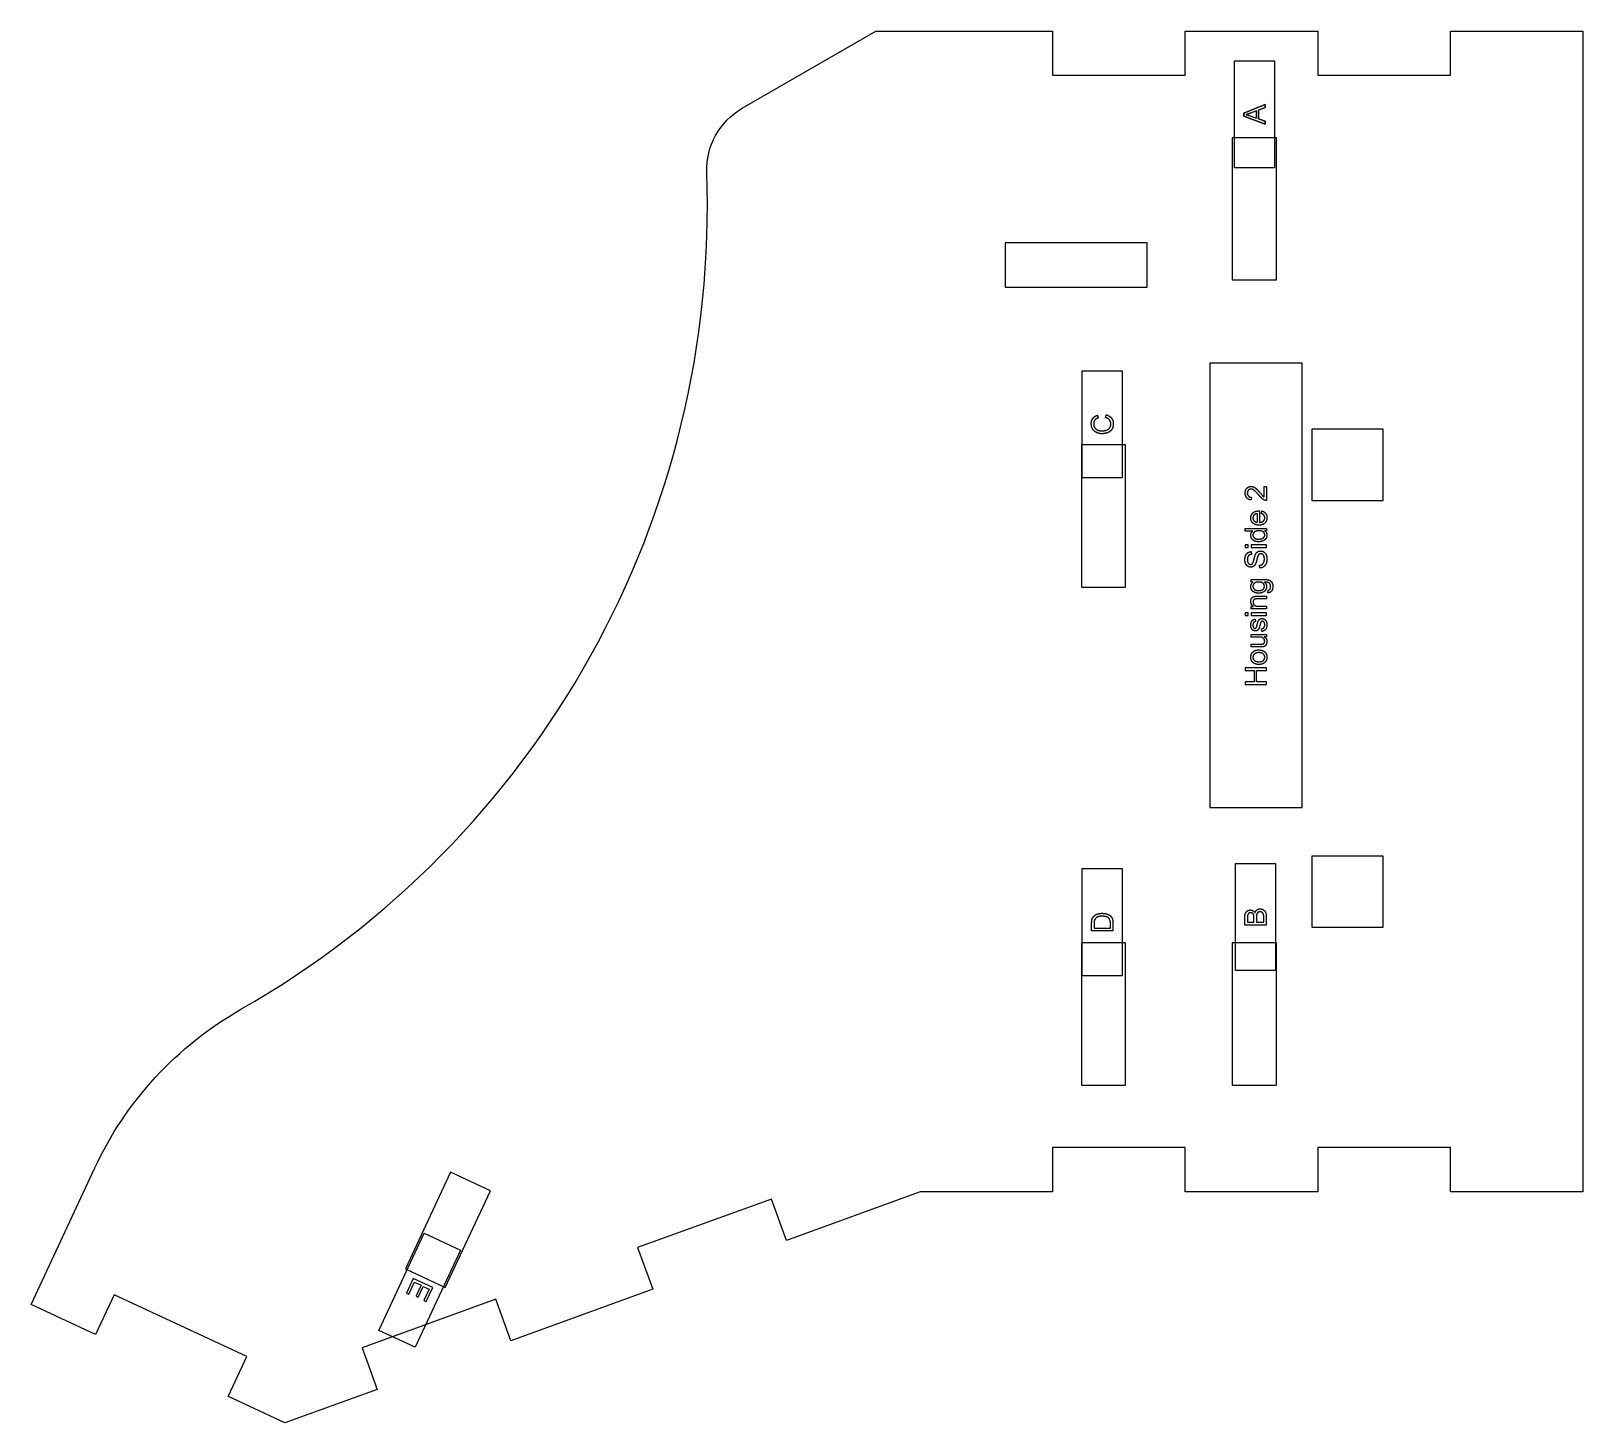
# Model space of a CAD drawing. Header units: millimetres. Extents: x -587 to -368, y -153 to 43.
import ezdxf

# ---------------------------------------------------------------- set-up
doc = ezdxf.new("R2010")
doc.units = ezdxf.units.MM
doc.layers.get('0').update_dxf_attribs({"linetype": 'CONTINUOUS'})

msp = doc.modelspace()

# ---------------------------------------------------------------- linework, layer by layer
for p, q in [((-416.14, 31.29), (-413.14, 32.51)), ((-416.14, 30.86), (-416.14, 31.29)), ((-413.14, 29.71), (-416.14, 30.86)), ((-415.25, 30.9), (-414.37, 30.57)), ((-415.25, 30.9), (-414.37, 30.57)), ((-414.37, 31.59), (-415.2, 31.28)), ((-414.37, 31.59), (-415.2, 31.28)), ((-414.37, 30.57), (-414.37, 31.59)), ((-414.37, 30.57), (-414.37, 31.59)), ((-413.14, 32.06), (-414.05, 31.71)), ((-414.05, 31.71), (-414.05, 30.46)), ((-413.14, 32.51), (-413.14, 32.06)), ((-414.05, 30.46), (-413.14, 30.13)), ((-413.14, 30.13), (-413.14, 29.71)), ((-436.71, -11.2), (-436.62, -11.59)), ((-435.58, -11.54), (-435.48, -11.15)), ((-413.29, -21.2), (-412.93, -21.2)), ((-413.29, -22.67), (-413.29, -21.2)), ((-412.93, -21.2), (-412.93, -23.18)), ((-415.04, -22.74), (-415.08, -23.11)), ((-414.23, -26.25), (-414.23, -25.04)), ((-413.92, -24.65), (-413.92, -26.27)), ((-413.63, -25.04), (-413.58, -24.66)), ((-415.93, -27.48), (-415.93, -27.11)), ((-415.93, -27.11), (-412.93, -27.11)), ((-414.86, -27.48), (-415.93, -27.48)), ((-412.93, -27.45), (-413.21, -27.45)), ((-412.93, -27.11), (-412.93, -27.45)), ((-415.09, -30.38), (-415.06, -30.76)), ((-413.9, -32.68), (-413.93, -32.3)), ((-415.11, -34.65), (-415.11, -34.31)), ((-415.11, -34.31), (-413.23, -34.31)), ((-414.84, -34.65), (-415.11, -34.65)), ((-414.27, -36.65), (-412.93, -36.65)), ((-412.93, -37.02), (-414.25, -37.02)), ((-412.93, -36.65), (-412.93, -37.02)), ((-412.75, -36.15), (-412.7, -35.79)), ((-415.11, -38.41), (-415.11, -38.08)), ((-415.11, -38.08), (-414.8, -38.08)), ((-412.93, -38.41), (-415.11, -38.41)), ((-414.12, -38.05), (-412.93, -38.05)), ((-412.93, -38.05), (-412.93, -38.41)), ((-414.54, -39.86), (-414.5, -40.22)), ((-413.58, -41.59), (-413.64, -41.22)), ((-415.11, -42.39), (-415.11, -42.02)), ((-415.11, -42.02), (-412.93, -42.02)), ((-413.94, -42.39), (-415.11, -42.39)), ((-415.11, -43.78), (-415.11, -43.41)), ((-415.11, -43.41), (-413.9, -43.41)), ((-412.93, -42.35), (-413.25, -42.35)), ((-412.93, -42.02), (-412.93, -42.35)), ((-413.76, -43.78), (-415.11, -43.78)), ((-437.53, -83.71), (-437.53, -82.67)), ((-437.18, -82.68), (-437.18, -83.31)), ((-434.89, -83.31), (-434.89, -82.67)), ((-434.53, -82.63), (-434.53, -83.71)), ((-415.98, -82.88), (-415.98, -81.75)), ((-412.98, -82.88), (-415.98, -82.88)), ((-415.62, -81.88), (-415.62, -82.48)), ((-415.62, -82.48), (-414.72, -82.48)), ((-414.72, -82.48), (-414.72, -81.83)), ((-414.36, -81.79), (-414.36, -82.48)), ((-414.36, -82.48), (-413.33, -82.48)), ((-413.33, -82.48), (-413.33, -81.73)), ((-412.98, -81.73), (-412.98, -82.88)), ((-434.53, -83.71), (-437.53, -83.71)), ((-437.18, -83.31), (-434.89, -83.31))]:
    msp.add_line(p, q)
msp.add_lwpolyline([(-574.97, -134.85), (-577.59, -140.47), (-586.65, -136.24), (-577.69, -117.03, -0.155257), (-557.15, -94.73, 0.279167), (-491.64, 22.94, -0.277754), (-486.65, 31.96), (-467.85, 42.82), (-443.01, 42.82), (-443.01, 36.62), (-424.37, 36.62), (-424.37, 42.82), (-405.73, 42.82), (-405.73, 36.62), (-387.09, 36.62), (-387.09, 42.82), (-368.45, 42.82), (-368.45, -120.38), (-387.09, -120.38), (-387.09, -114.18), (-405.73, -114.18), (-405.73, -120.38), (-424.37, -120.38), (-424.37, -114.18), (-443.01, -114.18), (-443.01, -120.38), (-461.65, -120.38), (-480.44, -127.22), (-482.56, -121.4), (-501.36, -128.24), (-499.24, -134.06), (-519.19, -141.33), (-521.31, -135.5), (-540.11, -142.34), (-537.99, -148.17), (-550.96, -152.89), (-558.9, -149.18), (-558.93, -149.17), (-556.31, -143.55)], format="xyb", close=True)
for points in [[(-411.84, 38.64), (-411.84, 23.58), (-417.44, 23.58), (-417.44, 38.64)], [(-411.84, 38.64), (-411.84, 23.58), (-417.44, 23.58), (-417.44, 38.64)], [(-416.14, 30.86), (-413.14, 29.71), (-413.14, 30.13), (-414.05, 30.46), (-414.05, 31.71), (-413.14, 32.06), (-413.14, 32.51), (-416.14, 31.29)], [(-411.55, 27.82), (-417.75, 27.82), (-417.75, 7.82), (-411.55, 7.82)], [(-429.7, 6.82), (-429.7, 13.02), (-449.7, 13.02), (-449.7, 6.82)], [(-407.95, -66.37), (-407.95, -3.9), (-420.91, -3.9), (-420.91, -66.37)], [(-433.23, -4.94), (-433.23, -20.01), (-438.84, -20.01), (-438.84, -4.94)], [(-396.55, -23.18), (-396.55, -13.18), (-406.55, -13.18), (-406.55, -23.18)], [(-438.95, -15.38), (-438.95, -35.38), (-432.75, -35.38), (-432.75, -15.38)], [(-415.93, -29.79), (-415.51, -29.79), (-415.51, -29.42), (-415.93, -29.42)], [(-415.11, -29.79), (-412.93, -29.79), (-412.93, -29.42), (-415.11, -29.42)], [(-415.93, -39.34), (-415.51, -39.34), (-415.51, -38.97), (-415.93, -38.97)], [(-415.11, -39.34), (-412.93, -39.34), (-412.93, -38.97), (-415.11, -38.97)], [(-415.93, -49.07), (-412.93, -49.07), (-412.93, -48.67), (-414.35, -48.67), (-414.35, -47.11), (-412.93, -47.11), (-412.93, -46.72), (-415.93, -46.72), (-415.93, -47.11), (-414.7, -47.11), (-414.7, -48.67), (-415.93, -48.67)], [(-396.55, -83.18), (-396.55, -73.18), (-406.55, -73.18), (-406.55, -83.18)], [(-433.23, -74.93), (-433.23, -90), (-438.84, -90), (-438.84, -74.93)], [(-411.67, -74.21), (-411.67, -89.28), (-417.28, -89.28), (-417.28, -74.21)], [(-438.95, -85.38), (-438.95, -105.38), (-432.75, -105.38), (-432.75, -85.38)], [(-411.55, -85.38), (-417.75, -85.38), (-417.75, -105.38), (-411.55, -105.38)], [(-527.67, -117.63), (-534.01, -131.23), (-528.4, -133.85), (-522.06, -120.25)], [(-537.74, -139.88), (-531.37, -126.22), (-526.29, -128.59), (-532.66, -142.25)], [(-530.18, -133.86), (-532.9, -132.59), (-533.85, -134.62), (-533.53, -134.77), (-532.75, -133.1), (-531.82, -133.53), (-532.52, -135.03), (-532.21, -135.18), (-531.5, -133.68), (-530.67, -134.07), (-531.42, -135.67), (-531.1, -135.82)]]:
    msp.add_lwpolyline(points, close=True)
for points in [[(-415.2, 31.28), (-415.58, 31.13), (-415.82, 31.06)], [(-415.2, 31.28), (-415.58, 31.13), (-415.82, 31.06)], [(-415.82, 31.06), (-415.53, 31.01), (-415.25, 30.9)], [(-415.82, 31.06), (-415.53, 31.01), (-415.25, 30.9)], [(-437.58, -12.38), (-437.58, -11.93), (-437.35, -11.63)], [(-437.4, -13.11), (-437.58, -12.78), (-437.58, -12.38)], [(-437.35, -11.63), (-437.13, -11.32), (-436.71, -11.2)], [(-437.09, -11.89), (-437.24, -12.09), (-437.24, -12.39)], [(-437.24, -12.39), (-437.24, -12.74), (-437.08, -12.97)], [(-436.62, -11.59), (-436.95, -11.69), (-437.09, -11.89)], [(-437.08, -12.97), (-436.91, -13.2), (-436.63, -13.3)], [(-435.01, -11.86), (-435.21, -11.63), (-435.58, -11.54)], [(-435.48, -11.15), (-435, -11.27), (-434.74, -11.6)], [(-435.39, -13.28), (-435.1, -13.17), (-434.96, -12.93)], [(-434.82, -12.42), (-434.82, -12.09), (-435.01, -11.86)], [(-434.96, -12.93), (-434.82, -12.7), (-434.82, -12.42)], [(-434.74, -11.6), (-434.48, -11.92), (-434.48, -12.39)], [(-434.48, -12.39), (-434.48, -12.87), (-434.68, -13.18)], [(-436.87, -13.62), (-437.22, -13.44), (-437.4, -13.11)], [(-436.06, -13.8), (-436.52, -13.8), (-436.87, -13.62)], [(-436.63, -13.3), (-436.35, -13.39), (-436.06, -13.39)], [(-436.06, -13.39), (-435.67, -13.39), (-435.39, -13.28)], [(-435.25, -13.64), (-435.63, -13.8), (-436.06, -13.8)], [(-434.68, -13.18), (-434.88, -13.48), (-435.25, -13.64)], [(-415.94, -22.14), (-415.94, -21.71), (-415.71, -21.46)], [(-415.71, -21.46), (-415.47, -21.21), (-415.11, -21.21)], [(-415.49, -21.74), (-415.64, -21.9), (-415.64, -22.15)], [(-415.12, -21.58), (-415.34, -21.58), (-415.49, -21.74)], [(-414.68, -21.76), (-414.91, -21.58), (-415.12, -21.58)], [(-415.11, -21.21), (-414.93, -21.21), (-414.76, -21.28)], [(-414.76, -21.28), (-414.58, -21.35), (-414.39, -21.52)], [(-414.04, -22.42), (-414.44, -21.93), (-414.68, -21.76)], [(-414.39, -21.52), (-414.2, -21.69), (-413.86, -22.09)], [(-415.72, -22.82), (-415.94, -22.57), (-415.94, -22.14)], [(-415.08, -23.11), (-415.5, -23.08), (-415.72, -22.82)], [(-415.64, -22.15), (-415.64, -22.42), (-415.48, -22.57)], [(-415.48, -22.57), (-415.32, -22.73), (-415.04, -22.74)], [(-413.59, -22.9), (-413.78, -22.73), (-414.04, -22.42)], [(-413.86, -22.09), (-413.58, -22.42), (-413.49, -22.52)], [(-413.19, -23.14), (-413.39, -23.07), (-413.59, -22.9)], [(-413.49, -22.52), (-413.39, -22.61), (-413.29, -22.67)], [(-412.93, -23.18), (-413.07, -23.19), (-413.19, -23.14)], [(-415.15, -25.64), (-415.15, -25.2), (-414.86, -24.93)], [(-414.85, -26.37), (-415.15, -26.09), (-415.15, -25.64)], [(-414.86, -24.93), (-414.56, -24.65), (-414.02, -24.65)], [(-414.64, -25.18), (-414.85, -25.35), (-414.85, -25.63)], [(-414.85, -25.63), (-414.85, -25.89), (-414.68, -26.06)], [(-414.68, -26.06), (-414.51, -26.23), (-414.23, -26.25)], [(-414.23, -25.04), (-414.5, -25.06), (-414.64, -25.18)], [(-414.02, -24.65), (-413.99, -24.65), (-413.92, -24.65)], [(-413.92, -26.27), (-413.57, -26.25), (-413.38, -26.07)], [(-413.29, -25.27), (-413.4, -25.13), (-413.63, -25.04)], [(-413.58, -24.66), (-413.25, -24.75), (-413.07, -25)], [(-413.38, -26.07), (-413.19, -25.89), (-413.19, -25.62)], [(-413.19, -25.62), (-413.19, -25.41), (-413.29, -25.27)], [(-412.88, -25.62), (-412.88, -26.09), (-413.18, -26.37)], [(-413.07, -25), (-412.88, -25.24), (-412.88, -25.62)], [(-415.15, -28.08), (-415.15, -27.88), (-415.07, -27.73)], [(-415.01, -28.56), (-415.15, -28.34), (-415.15, -28.08)], [(-415.07, -27.73), (-414.99, -27.57), (-414.86, -27.48)], [(-414, -26.65), (-414.55, -26.65), (-414.85, -26.37)], [(-414.64, -27.62), (-414.85, -27.79), (-414.85, -28.04)], [(-414.85, -28.04), (-414.85, -28.29), (-414.65, -28.45)], [(-413.99, -27.45), (-414.43, -27.45), (-414.64, -27.62)], [(-413.18, -26.37), (-413.47, -26.65), (-414, -26.65)], [(-413.38, -27.61), (-413.58, -27.45), (-413.99, -27.45)], [(-413.39, -28.44), (-413.19, -28.26), (-413.19, -28.02)], [(-413.19, -28.02), (-413.19, -27.78), (-413.38, -27.61)], [(-413.21, -27.45), (-412.88, -27.66), (-412.88, -28.06)], [(-412.88, -28.06), (-412.88, -28.32), (-413.03, -28.54)], [(-415.88, -30.92), (-415.77, -30.66), (-415.56, -30.52)], [(-415.56, -30.52), (-415.35, -30.39), (-415.09, -30.38)], [(-414.61, -28.89), (-414.87, -28.78), (-415.01, -28.56)], [(-414.65, -28.45), (-414.45, -28.62), (-414.02, -28.62)], [(-414.02, -28.99), (-414.34, -28.99), (-414.61, -28.89)], [(-414.51, -30.8), (-414.39, -30.54), (-414.21, -30.41)], [(-414.21, -30.41), (-414.02, -30.29), (-413.78, -30.29)], [(-414.02, -28.62), (-413.6, -28.62), (-413.39, -28.44)], [(-413.43, -28.87), (-413.68, -28.99), (-414.02, -28.99)], [(-413.78, -30.29), (-413.54, -30.29), (-413.33, -30.42)], [(-413.03, -28.54), (-413.17, -28.75), (-413.43, -28.87)], [(-413.33, -30.42), (-413.12, -30.56), (-413, -30.82)], [(-415.98, -31.51), (-415.98, -31.17), (-415.88, -30.92)], [(-415.88, -32.06), (-415.98, -31.81), (-415.98, -31.51)], [(-415.58, -32.43), (-415.78, -32.3), (-415.88, -32.06)], [(-415.49, -30.97), (-415.63, -31.14), (-415.63, -31.49)], [(-415.63, -31.49), (-415.63, -31.85), (-415.5, -32.01)], [(-415.16, -32.56), (-415.38, -32.56), (-415.58, -32.43)], [(-415.5, -32.01), (-415.37, -32.18), (-415.18, -32.18)], [(-415.06, -30.76), (-415.34, -30.79), (-415.49, -30.97)], [(-415.18, -32.18), (-415.02, -32.18), (-414.92, -32.06)], [(-414.78, -32.46), (-414.95, -32.56), (-415.16, -32.56)], [(-414.92, -32.06), (-414.81, -31.95), (-414.7, -31.46)], [(-414.5, -32.14), (-414.62, -32.35), (-414.78, -32.46)], [(-414.7, -31.46), (-414.59, -30.98), (-414.51, -30.8)], [(-414.32, -31.56), (-414.42, -31.97), (-414.5, -32.14)], [(-414.17, -31.02), (-414.22, -31.14), (-414.32, -31.56)], [(-413.99, -30.75), (-414.1, -30.83), (-414.17, -31.02)], [(-413.75, -30.67), (-413.89, -30.67), (-413.99, -30.75)], [(-413.93, -32.3), (-413.7, -32.27), (-413.56, -32.18)], [(-413.36, -32.51), (-413.6, -32.67), (-413.9, -32.68)], [(-413.49, -30.76), (-413.61, -30.67), (-413.75, -30.67)], [(-413.56, -32.18), (-413.42, -32.08), (-413.33, -31.88)], [(-413.3, -31.01), (-413.37, -30.84), (-413.49, -30.76)], [(-413, -32.08), (-413.12, -32.35), (-413.36, -32.51)], [(-413.33, -31.88), (-413.24, -31.67), (-413.24, -31.42)], [(-413.24, -31.42), (-413.24, -31.19), (-413.3, -31.01)], [(-413, -30.82), (-412.88, -31.08), (-412.88, -31.4)], [(-412.88, -31.4), (-412.88, -31.8), (-413, -32.08)], [(-415.15, -35.28), (-415.15, -34.9), (-414.84, -34.65)], [(-414.65, -34.83), (-414.85, -35.01), (-414.85, -35.26)], [(-414.05, -34.65), (-414.44, -34.65), (-414.65, -34.83)], [(-413.43, -34.82), (-413.63, -34.65), (-414.05, -34.65)], [(-413.24, -35.25), (-413.24, -35), (-413.43, -34.82)], [(-413.23, -34.31), (-412.72, -34.31), (-412.51, -34.41)], [(-412.74, -34.71), (-412.86, -34.68), (-413.22, -34.68)], [(-413.22, -34.68), (-412.93, -34.92), (-412.93, -35.28)], [(-412.46, -34.9), (-412.56, -34.76), (-412.74, -34.71)], [(-412.51, -34.41), (-412.3, -34.52), (-412.17, -34.74)], [(-412.36, -35.29), (-412.36, -35.04), (-412.46, -34.9)], [(-412.17, -34.74), (-412.05, -34.96), (-412.05, -35.29)], [(-415.01, -35.79), (-415.15, -35.57), (-415.15, -35.28)], [(-415.15, -37.39), (-415.15, -37.19), (-415.08, -37.03)], [(-415.08, -37.03), (-415.01, -36.86), (-414.9, -36.78)], [(-414.61, -36.11), (-414.87, -36), (-415.01, -35.79)], [(-414.9, -36.78), (-414.78, -36.7), (-414.63, -36.67)], [(-414.85, -35.26), (-414.85, -35.5), (-414.65, -35.67)], [(-414.59, -37.06), (-414.7, -37.1), (-414.77, -37.21)], [(-414.65, -35.67), (-414.45, -35.85), (-414.06, -35.85)], [(-414.63, -36.67), (-414.52, -36.65), (-414.27, -36.65)], [(-414.03, -36.22), (-414.34, -36.22), (-414.61, -36.11)], [(-414.25, -37.02), (-414.48, -37.02), (-414.59, -37.06)], [(-414.06, -35.85), (-413.63, -35.85), (-413.43, -35.68)], [(-413.26, -35.98), (-413.58, -36.22), (-414.03, -36.22)], [(-413.43, -35.68), (-413.24, -35.51), (-413.24, -35.25)], [(-412.93, -35.28), (-412.93, -35.73), (-413.26, -35.98)], [(-412.23, -35.92), (-412.4, -36.16), (-412.75, -36.15)], [(-412.7, -35.79), (-412.53, -35.77), (-412.46, -35.67)], [(-412.46, -35.67), (-412.36, -35.53), (-412.36, -35.29)], [(-412.05, -35.29), (-412.05, -35.68), (-412.23, -35.92)], [(-414.8, -38.08), (-415.15, -37.84), (-415.15, -37.39)], [(-414.77, -37.21), (-414.84, -37.32), (-414.84, -37.47)], [(-414.84, -37.47), (-414.84, -37.7), (-414.69, -37.87)], [(-414.69, -37.87), (-414.54, -38.05), (-414.12, -38.05)], [(-415.15, -40.73), (-415.15, -40.47), (-415.08, -40.28)], [(-415.11, -41.04), (-415.15, -40.9), (-415.15, -40.73)], [(-415, -41.28), (-415.07, -41.19), (-415.11, -41.04)], [(-415.08, -40.28), (-415.01, -40.08), (-414.88, -39.99)], [(-414.8, -41.46), (-414.92, -41.39), (-415, -41.28)], [(-414.88, -39.99), (-414.76, -39.9), (-414.54, -39.86)], [(-414.76, -40.37), (-414.85, -40.48), (-414.85, -40.7)], [(-414.85, -40.7), (-414.85, -40.95), (-414.77, -41.06)], [(-414.77, -41.06), (-414.68, -41.17), (-414.57, -41.17)], [(-414.5, -40.22), (-414.66, -40.25), (-414.76, -40.37)], [(-414.57, -41.17), (-414.5, -41.17), (-414.44, -41.13)], [(-414.24, -41.45), (-414.37, -41.53), (-414.53, -41.53)], [(-414.44, -41.13), (-414.38, -41.08), (-414.34, -40.98)], [(-414.34, -40.98), (-414.32, -40.93), (-414.25, -40.66)], [(-414.25, -40.66), (-414.15, -40.27), (-414.08, -40.11)], [(-414.03, -41.21), (-414.1, -41.36), (-414.24, -41.45)], [(-414.08, -40.11), (-414.01, -39.96), (-413.89, -39.87)], [(-413.85, -40.65), (-413.96, -41.05), (-414.03, -41.21)], [(-413.89, -39.87), (-413.76, -39.78), (-413.57, -39.78)], [(-413.73, -40.27), (-413.78, -40.35), (-413.85, -40.65)], [(-413.53, -40.16), (-413.66, -40.16), (-413.73, -40.27)], [(-413.64, -41.22), (-413.42, -41.19), (-413.3, -41.05)], [(-413.06, -41.3), (-413.24, -41.53), (-413.58, -41.59)], [(-413.57, -39.78), (-413.39, -39.78), (-413.22, -39.89)], [(-413.29, -40.28), (-413.39, -40.16), (-413.53, -40.16)], [(-413.3, -41.05), (-413.19, -40.91), (-413.19, -40.66)], [(-413.19, -40.66), (-413.19, -40.41), (-413.29, -40.28)], [(-413.22, -39.89), (-413.06, -40), (-412.97, -40.2)], [(-412.88, -40.66), (-412.88, -41.08), (-413.06, -41.3)], [(-412.97, -40.2), (-412.88, -40.4), (-412.88, -40.66)], [(-414.53, -41.53), (-414.67, -41.53), (-414.8, -41.46)], [(-413.52, -42.45), (-413.66, -42.39), (-413.94, -42.39)], [(-413.9, -43.41), (-413.61, -43.41), (-413.51, -43.39)], [(-413.29, -42.65), (-413.37, -42.51), (-413.52, -42.45)], [(-413.51, -43.39), (-413.37, -43.35), (-413.28, -43.24)], [(-413.2, -42.96), (-413.2, -42.8), (-413.29, -42.65)], [(-413.28, -43.24), (-413.2, -43.13), (-413.2, -42.96)], [(-413.25, -42.35), (-412.88, -42.6), (-412.88, -43.04)], [(-412.96, -43.4), (-413.03, -43.56), (-413.14, -43.64)], [(-412.88, -43.04), (-412.88, -43.23), (-412.96, -43.4)], [(-415.15, -45.22), (-415.15, -44.77), (-414.86, -44.49)], [(-414.91, -45.9), (-415.15, -45.62), (-415.15, -45.22)], [(-414.86, -44.49), (-414.57, -44.2), (-414.05, -44.2)], [(-414.64, -44.76), (-414.85, -44.95), (-414.85, -45.22)], [(-414.85, -45.22), (-414.85, -45.5), (-414.64, -45.68)], [(-414.03, -44.58), (-414.43, -44.58), (-414.64, -44.76)], [(-414.64, -45.68), (-414.44, -45.86), (-414.02, -45.86)], [(-414.05, -44.2), (-413.63, -44.2), (-413.39, -44.33)], [(-413.39, -44.76), (-413.6, -44.58), (-414.03, -44.58)], [(-414.02, -45.86), (-413.6, -45.86), (-413.39, -45.68)], [(-413.42, -43.76), (-413.52, -43.78), (-413.76, -43.78)], [(-413.14, -43.64), (-413.25, -43.72), (-413.42, -43.76)], [(-413.39, -44.33), (-413.15, -44.45), (-413.02, -44.7)], [(-413.19, -45.22), (-413.19, -44.95), (-413.39, -44.76)], [(-413.39, -45.68), (-413.19, -45.5), (-413.19, -45.22)], [(-412.88, -45.22), (-412.88, -45.68), (-413.18, -45.96)], [(-413.02, -44.7), (-412.88, -44.94), (-412.88, -45.22)], [(-414.02, -46.24), (-414.62, -46.24), (-414.91, -45.9)], [(-413.18, -45.96), (-413.47, -46.24), (-414.02, -46.24)], [(-414.3, -80.76), (-414.11, -80.61), (-413.85, -80.61)], [(-413.85, -80.61), (-413.64, -80.61), (-413.45, -80.7)], [(-413.45, -80.7), (-413.27, -80.79), (-413.18, -80.92)], [(-437.53, -82.67), (-437.53, -82.32), (-437.49, -82.14)], [(-437.49, -82.14), (-437.43, -81.88), (-437.28, -81.7)], [(-437.28, -81.7), (-437.07, -81.46), (-436.76, -81.35)], [(-437.12, -82.17), (-437.18, -82.33), (-437.18, -82.68)], [(-436.78, -81.79), (-437.03, -81.95), (-437.12, -82.17)], [(-436.06, -81.64), (-436.53, -81.64), (-436.78, -81.79)], [(-436.76, -81.35), (-436.45, -81.23), (-436.05, -81.23)], [(-435.48, -81.72), (-435.72, -81.64), (-436.06, -81.64)], [(-436.05, -81.23), (-435.71, -81.23), (-435.44, -81.31)], [(-435.1, -81.94), (-435.24, -81.79), (-435.48, -81.72)], [(-435.44, -81.31), (-435.18, -81.39), (-435.01, -81.51)], [(-434.94, -82.2), (-435, -82.04), (-435.1, -81.94)], [(-435.01, -81.51), (-434.83, -81.64), (-434.73, -81.79)], [(-434.89, -82.67), (-434.89, -82.37), (-434.94, -82.2)], [(-434.73, -81.79), (-434.64, -81.93), (-434.58, -82.14)], [(-434.58, -82.14), (-434.53, -82.35), (-434.53, -82.63)], [(-415.98, -81.75), (-415.98, -81.41), (-415.89, -81.2)], [(-415.89, -81.2), (-415.79, -80.99), (-415.61, -80.88)], [(-415.58, -81.43), (-415.62, -81.56), (-415.62, -81.88)], [(-415.61, -80.88), (-415.42, -80.76), (-415.21, -80.76)], [(-415.43, -81.22), (-415.54, -81.29), (-415.58, -81.43)], [(-415.16, -81.15), (-415.31, -81.15), (-415.43, -81.22)], [(-415.21, -80.76), (-415.02, -80.76), (-414.85, -80.86)], [(-414.9, -81.23), (-415, -81.15), (-415.16, -81.15)], [(-414.75, -81.45), (-414.8, -81.3), (-414.9, -81.23)], [(-414.85, -80.86), (-414.68, -80.97), (-414.57, -81.18)], [(-414.72, -81.83), (-414.72, -81.57), (-414.75, -81.45)], [(-414.57, -81.18), (-414.49, -80.91), (-414.3, -80.76)], [(-414.31, -81.35), (-414.36, -81.5), (-414.36, -81.79)], [(-414.14, -81.11), (-414.26, -81.2), (-414.31, -81.35)], [(-413.85, -81.02), (-414.01, -81.02), (-414.14, -81.11)], [(-413.59, -81.08), (-413.7, -81.02), (-413.85, -81.02)], [(-413.43, -81.24), (-413.48, -81.14), (-413.59, -81.08)], [(-413.35, -81.46), (-413.37, -81.33), (-413.43, -81.24)], [(-413.33, -81.73), (-413.33, -81.54), (-413.35, -81.46)], [(-413.18, -80.92), (-413.08, -81.05), (-413.03, -81.25)], [(-413.03, -81.25), (-412.98, -81.45), (-412.98, -81.73)]]:
    msp.add_open_spline(points, degree=2)

doc.saveas('drawing.dxf')
